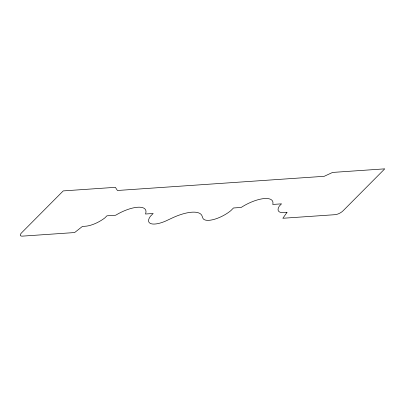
<?xml version="1.0" encoding="UTF-8"?>
<svg xmlns="http://www.w3.org/2000/svg" width="405" height="405" viewBox="0 0 405 405"><rect width="100%" height="100%" fill="white"/><g stroke="black" fill="none" stroke-linecap="round" stroke-linejoin="round"><path stroke-width="0.61" d="M286.983 212.402L282.857 218.265L335.193 214.675A6.186 2.298 -28.1 0 0 343.02 210.843L384.75 168.85L332.601 172.429L324.213 176.302L117.404 190.487L115.379 187.333L63.231 190.907L21.5 232.9A6.186 2.298 -28.1 0 0 22.295 236.14L74.631 232.551L82.412 226.435L84.969 226.258A17.709 6.576 -28.1 0 0 104.834 217.92L106.92 215.819L115.688 215.222A25.247 9.376 -28.1 0 1 138.252 207.213A25.247 9.376 -28.1 0 1 145.496 214.012L153.171 213.486L150.493 216.184A19.222 7.138 -28.1 0 0 165.802 220.993L172.798 217.723A31.62 11.74 -28.1 0 1 201.953 215.723L202.996 218.442A19.222 7.138 -28.1 0 0 230.809 210.671L233.488 207.978L241.162 207.451A25.247 9.376 -28.1 0 1 263.974 198.587A25.247 9.376 -28.1 0 1 272.757 204.444L281.526 203.842L279.445 205.937A17.709 6.576 -28.1 0 0 284.426 212.574L286.983 212.402"/></g></svg>
